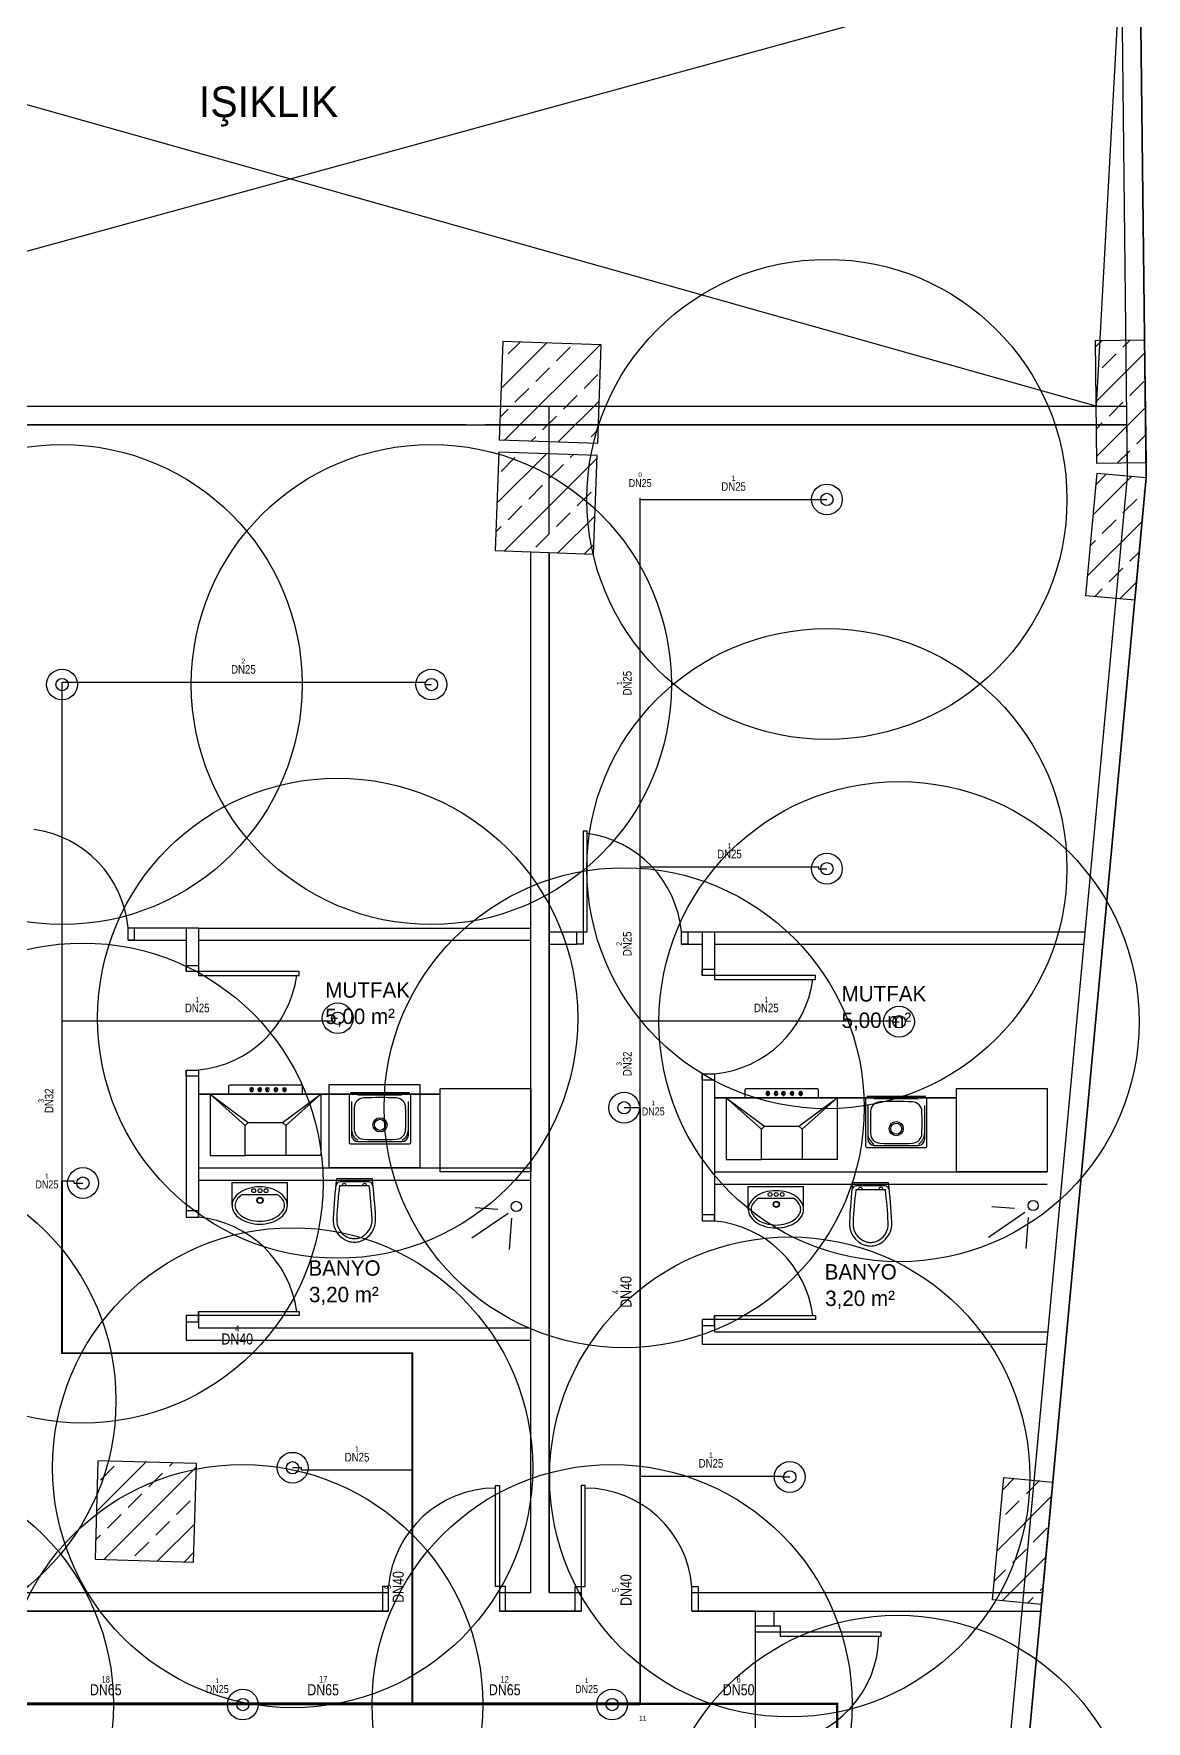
# Model space of a CAD drawing. Header units: centimetres. Extents: x 247996 to 315152, y -468471 to -440326.
# Drawn here: x 253393 to 254297, y -454493 to -453122 of the extents above; entities that cross this region are included whole.
import ezdxf
from ezdxf.enums import TextEntityAlignment as Align

# ---------------------------------------------------------------- set-up
doc = ezdxf.new("R2010")
doc.units = ezdxf.units.CM
for name, color, linetype in [('SCOTT-MKDU0', 50, 'Continuous'), ('SCOTT-MTY-SPRINKLER', 15, 'Continuous'), ('SCOTT-MTY-SPRINKLER-BORU', 140, 'Continuous'), ('SCOTT-MTY-SPRINKLER-CAP', 141, 'Continuous'), ('SCOTT-MTY-SPRINKLER-KORUMA', 8, 'Continuous')]:
    doc.layers.add(name, color=color, linetype=linetype)
doc.styles.add('MtXpl_Comic_Sans_MS', font='comic.ttf')
doc.styles.add('ROTAS', font='arial.ttf')

# ---------------------------------------------------------------- blocks, each defined once
blk = doc.blocks.new('ASL-SPR-PE')
for radius in [12.5, 5]:
    blk.add_circle((0, 0), radius)

msp = doc.modelspace()

# ---------------------------------------------------------------- linework, layer by layer
at = {"layer": 'SCOTT-MKDU0', "color": 8, "ltscale": 0.03}
for p, q in [((254297, -453482.7), (254266.7, -450836.9)), ((254266.7, -450836.9), (254297, -453482.7)), ((254281.9, -453482.1), (254251.8, -450851.9)), ((252928, -453424.7), (254276.7, -453054.7)), ((254256.4, -453424.7), (252946.7, -453055.4)), ((254276.7, -453054.7), (254256.4, -453424.7)), ((253774.4, -453372), (253771.5, -453452)), ((253773, -453410.3), (253810.1, -453373.3)), ((253854.3, -453374.9), (253774.4, -453372)), ((253776.1, -453452.1), (253853.4, -453374.8)), ((253778.7, -453382.2), (253788.4, -453372.5)), ((253818, -453387.8), (253829.2, -453376.6)), ((253851.5, -453454.8), (253854.3, -453374.9)), ((254255.8, -453371.2), (254295.8, -453370.8)), ((254257, -453471.2), (254255.8, -453371.2)), ((254255.9, -453376.5), (254261.2, -453371.2)), ((254278.2, -453376.6), (254283.9, -453370.9)), ((254295.8, -453370.8), (254297, -453470.8)), ((254256.4, -453420.9), (254295.9, -453381.3)), ((254261.4, -453393.4), (254272.6, -453382.2)), ((253801.2, -453404.6), (253812.4, -453393.4)), ((253840.4, -453410.3), (253851.7, -453399)), ((254283.8, -453415.9), (254295.1, -453404.6)), ((253784.3, -453421.5), (253795.5, -453410.3)), ((253823.6, -453427.1), (253834.8, -453415.9)), ((252928, -453424.7), (254281.3, -453424.7)), ((253772.2, -453433.6), (253778.7, -453427.1)), ((253806.8, -453443.9), (253818, -453432.7)), ((253812.2, -453528.3), (253812.2, -453424.7)), ((253819.5, -453453.7), (253852.7, -453420.5)), ((254256.9, -453465.3), (254296.4, -453425.7)), ((254267, -453432.7), (254278.2, -453421.5)), ((252927.3, -453439.7), (254281.5, -453439.7)), ((253744.8, -453439.7), (253249.8, -453439.7)), ((254281.5, -453439.7), (253759.8, -453439.7)), ((253846.1, -453449.5), (253851.9, -453443.7)), ((254256.6, -453443.1), (254261.4, -453438.3)), ((254281.9, -453482.1), (254281.5, -453439.7)), ((253771.5, -453452), (253851.5, -453454.8)), ((253797.8, -453452.9), (253801.2, -453449.5)), ((254273.6, -453471), (254283.8, -453460.8)), ((254289.5, -453455.2), (254296.7, -453447.9)), ((253771.2, -453462), (253768.3, -453541.9)), ((253769.7, -453503.5), (253809.8, -453463.3)), ((253851.1, -453464.8), (253771.2, -453462)), ((253773.1, -453477.6), (253784.3, -453466.4)), ((253775.9, -453542.2), (253851, -453467)), ((253812.4, -453483.2), (253823.6, -453472)), ((253829.2, -453466.4), (253831.5, -453464.1)), ((253848.2, -453544.8), (253851.1, -453464.8)), ((254297, -453470.8), (254257, -453471.2)), ((254296.3, -453470.8), (254296.9, -453470.1)), ((253909.7, -457650), (254297, -453482.7)), ((254297, -453482.7), (253909.7, -457650)), ((254182.4, -454553.5), (254281.9, -453482.1)), ((254197.7, -454388.5), (254281.9, -453482.1)), ((254248, -453578.6), (254257.3, -453479)), ((254254.1, -453513), (254285.4, -453481.6)), ((254256.4, -453488.2), (254264.9, -453479.7)), ((254257.3, -453479), (254297.1, -453482.7)), ((254297.1, -453482.7), (254287.8, -453582.3)), ((253795.5, -453500.1), (253806.8, -453488.8)), ((253834.8, -453505.7), (253846.1, -453494.4)), ((254278.2, -453511.3), (254289.5, -453500.1)), ((254295.1, -453494.4), (254296.1, -453493.4)), ((253778.7, -453516.9), (253789.9, -453505.7)), ((253818, -453522.5), (253829.2, -453511.3)), ((253819.2, -453543.7), (253849.4, -453513.6)), ((253768.8, -453526.8), (253773.1, -453522.5)), ((253801.2, -453539.3), (253812.4, -453528.1)), ((254249.5, -453562.5), (254293.8, -453518.2)), ((254261.4, -453528.1), (254272.6, -453516.9)), ((253768.3, -453541.9), (253848.2, -453544.8)), ((253797.2, -454388.5), (253797.2, -453542.9)), ((253797.2, -454388.5), (253797.2, -453542.9)), ((253812.2, -454388.5), (253812.2, -453543.5)), ((253812.2, -453543.5), (253812.2, -454388.5)), ((253840.9, -453544.5), (253848.5, -453536.9)), ((254251.8, -453537.7), (254255.8, -453533.7)), ((254283.8, -453550.6), (254291.5, -453542.9)), ((254267, -453567.4), (254278.2, -453556.2)), ((254275.7, -453581.1), (254289.2, -453567.7)), ((254287.8, -453582.3), (254248, -453578.6)), ((254255.2, -453579.2), (254261.4, -453573)), ((253470.1, -453848.5), (253527.2, -453848.5)), ((253470.1, -453858.5), (253517.2, -453858.5)), ((253517.2, -453848.5), (253517.2, -453884)), ((253527.2, -453848.5), (253527.2, -453887.3)), ((253527.2, -453848.6), (253797.2, -453848.6)), ((253527.2, -453858.6), (253797.2, -453858.6)), ((253812.2, -453851.6), (253835.2, -453851.6)), ((253919.6, -453851.6), (253946.5, -453851.6)), ((253936.5, -453851.6), (253936.5, -453887.1)), ((253946.5, -453851.6), (253946.5, -453890.4)), ((253946.5, -453851.8), (254247.6, -453851.8)), ((253812.2, -453861.6), (253834.6, -453861.6)), ((253919.6, -453861.6), (253936.5, -453861.6)), ((253946.5, -453861.8), (254246.7, -453861.8)), ((253517.2, -453964), (253517.2, -454083.5)), ((253527.2, -453964), (253527.2, -454083.5)), ((253936.5, -453967.1), (253936.5, -454086.6)), ((253946.5, -453967.1), (253946.5, -454086.6)), ((253551.6, -453977.2), (253551.6, -453983.5)), ((253610.6, -453976.2), (253552.6, -453976.2)), ((253570.1, -453978.9), (253570.1, -453978.4)), ((253570.7, -453978.4), (253570.1, -453978.4)), ((253570.1, -453981.4), (253570.1, -453978.9)), ((253570.1, -453981.4), (253570.7, -453981.4)), ((253570.7, -453978.9), (253570.7, -453978.4)), ((253570.7, -453981.4), (253570.7, -453978.9)), ((253576.7, -453978.9), (253576.7, -453978.4)), ((253577.3, -453978.4), (253576.7, -453978.4)), ((253576.7, -453981.4), (253576.7, -453978.9)), ((253576.7, -453981.4), (253577.3, -453981.4)), ((253577.3, -453978.9), (253577.3, -453978.4)), ((253577.3, -453981.4), (253577.3, -453978.9)), ((253582.8, -453978.9), (253582.8, -453978.4)), ((253582.8, -453978.4), (253583.4, -453978.4)), ((253582.8, -453981.4), (253582.8, -453978.9)), ((253582.8, -453981.4), (253583.4, -453981.4)), ((253583.4, -453978.9), (253583.4, -453978.4)), ((253583.4, -453981.4), (253583.4, -453978.9)), ((253589.8, -453978.9), (253589.8, -453978.4)), ((253589.8, -453978.4), (253590.4, -453978.4)), ((253589.8, -453981.4), (253589.8, -453978.9)), ((253589.8, -453981.4), (253590.4, -453981.4)), ((253590.4, -453978.9), (253590.4, -453978.4)), ((253590.4, -453981.4), (253590.4, -453978.9)), ((253596.8, -453978.9), (253596.8, -453978.4)), ((253596.8, -453978.4), (253597.4, -453978.4)), ((253596.8, -453981.4), (253596.8, -453978.9)), ((253596.8, -453981.4), (253597.4, -453981.4)), ((253597.4, -453978.9), (253597.4, -453978.4)), ((253597.4, -453981.4), (253597.4, -453978.9)), ((253611.6, -453983.5), (253611.6, -453977.2)), ((253633.4, -454043.5), (253633.4, -453975.8)), ((253633.4, -453975.8), (253707, -453975.8)), ((253707, -453975.8), (253707, -454043.5)), ((253723.6, -454046.6), (253723.6, -453978.9)), ((253723.6, -453978.9), (253797.2, -453978.9)), ((253797.2, -453978.9), (253797.2, -454046.6)), ((253971, -453980.3), (253971, -453986.6)), ((254030, -453979.3), (253972, -453979.3)), ((253989.4, -453982), (253989.4, -453981.5)), ((253990, -453981.5), (253989.4, -453981.5)), ((253989.4, -453984.6), (253989.4, -453982)), ((253990, -453982), (253990, -453981.5)), ((253990, -453984.6), (253990, -453982)), ((253996, -453982), (253996, -453981.5)), ((253996.6, -453981.5), (253996, -453981.5)), ((253996, -453984.6), (253996, -453982)), ((253996.6, -453982), (253996.6, -453981.5)), ((253996.6, -453984.6), (253996.6, -453982)), ((254002.1, -453982), (254002.1, -453981.5)), ((254002.1, -453981.5), (254002.8, -453981.5)), ((254002.1, -453984.6), (254002.1, -453982)), ((254002.8, -453982), (254002.8, -453981.5)), ((254002.8, -453984.6), (254002.8, -453982)), ((254009.1, -453982), (254009.1, -453981.5)), ((254009.1, -453981.5), (254009.8, -453981.5)), ((254009.1, -453984.6), (254009.1, -453982)), ((254009.8, -453982), (254009.8, -453981.5)), ((254009.8, -453984.6), (254009.8, -453982)), ((254016.1, -453982), (254016.1, -453981.5)), ((254016.1, -453981.5), (254016.8, -453981.5)), ((254016.1, -453984.6), (254016.1, -453982)), ((254016.8, -453982), (254016.8, -453981.5)), ((254016.8, -453984.6), (254016.8, -453982)), ((254031, -453986.6), (254031, -453980.3)), ((254142.9, -454046.6), (254142.9, -453978.9)), ((254142.9, -453978.9), (254216.5, -453978.9)), ((254216.5, -453978.9), (254216.5, -454046.6)), ((253527.2, -453983.5), (253723.5, -453983.5)), ((253723.5, -453983.5), (253527.2, -453983.5)), ((253723.5, -453983.5), (253527.2, -453983.5)), ((253565.1, -454009), (253536.6, -453983.5)), ((253536.6, -453983.5), (253567.6, -454006.5)), ((253626.6, -453983.5), (253536.6, -453983.5)), ((253536.6, -453983.5), (253536.6, -454033.5)), ((253595.6, -454006.5), (253626.6, -453983.5)), ((253626.6, -453983.5), (253598.1, -454009)), ((253626.6, -453983.5), (253626.6, -454033.5)), ((253649.7, -453983.5), (253649.7, -454022.9)), ((253698.7, -453982.5), (253650.7, -453982.5)), ((253651.5, -453989.6), (253651.5, -454016.8)), ((253692.5, -453984.3), (253656.8, -453984.3)), ((253697.8, -454016.8), (253697.8, -453989.6)), ((253699.7, -454022.9), (253699.7, -453983.5)), ((253946.5, -453986.6), (254142.9, -453986.6)), ((254142.9, -453986.6), (253946.5, -453986.6)), ((254142.9, -453986.6), (253946.5, -453986.6)), ((253984.5, -454012.1), (253956, -453986.6)), ((253956, -453986.6), (253987, -454009.6)), ((254046, -453986.6), (253956, -453986.6)), ((253956, -453986.6), (253956, -454036.6)), ((253989.4, -453984.6), (253990, -453984.6)), ((253996, -453984.6), (253996.6, -453984.6)), ((254002.1, -453984.6), (254002.8, -453984.6)), ((254009.1, -453984.6), (254009.8, -453984.6)), ((254015, -454009.6), (254046, -453986.6)), ((254016.1, -453984.6), (254016.8, -453984.6)), ((254046, -453986.6), (254017.5, -454012.1)), ((254046, -453986.6), (254046, -454036.6)), ((254069, -453986.6), (254069, -454026)), ((254118, -453985.6), (254070, -453985.6)), ((254070.9, -453992.8), (254070.9, -454019.9)), ((254111.9, -453987.5), (254076.2, -453987.5)), ((254117.2, -454019.9), (254117.2, -453992.8)), ((254119, -454026), (254119, -453986.6)), ((253656.8, -454022.1), (253692.5, -454022.1)), ((253536.6, -454033.5), (253565.1, -454033.5)), ((253626.6, -454033.5), (253598.1, -454033.5)), ((253650.7, -454023.9), (253698.7, -454023.9)), ((253956, -454036.6), (253984.5, -454036.6)), ((254046, -454036.6), (254017.5, -454036.6)), ((254070, -454027), (254118, -454027)), ((254076.2, -454025.2), (254111.9, -454025.2)), ((253527.2, -454043.5), (253797.2, -454043.5)), ((253707, -454043.5), (253633.4, -454043.5)), ((253797.2, -454046.6), (253723.6, -454046.6)), ((253946.5, -454046.6), (254216.5, -454046.6)), ((254216.5, -454046.6), (254142.9, -454046.6)), ((253527.2, -454053.5), (253797.2, -454053.5)), ((253527.2, -454063.5), (253527.2, -454083.5)), ((253554.5, -454055.4), (253599.5, -454055.4)), ((253554.5, -454074), (253554.5, -454055.4)), ((253599.5, -454074), (253599.5, -454055.4)), ((253946.5, -454056.6), (254216.5, -454056.6)), ((253973.8, -454058.5), (254018.8, -454058.5)), ((253973.8, -454077.2), (253973.8, -454058.5)), ((254018.8, -454077.2), (254018.8, -454058.5)), ((253562.9, -454065), (253591, -454065)), ((253770.3, -454077.3), (253751.9, -454075.9)), ((253946.5, -454066.6), (253946.5, -454086.6)), ((253982.3, -454068.1), (254010.4, -454068.1)), ((254190.1, -454076.6), (254171.7, -454075.2)), ((253778.7, -454080.5), (253749.2, -454100.7)), ((253781.5, -454084.4), (253779.6, -454109.8)), ((254198.5, -454079.8), (254168.9, -454100)), ((254201.3, -454083.7), (254199.3, -454109.1)), ((253527.2, -454160.2), (253527.2, -454173.5)), ((253527.2, -454160.2), (253527.2, -454173.5)), ((253517.2, -454163.5), (253517.2, -454183.5)), ((253527.2, -454173.5), (253797.2, -454173.5)), ((253936.5, -454166.6), (253936.5, -454186.6)), ((253946.5, -454163.3), (253946.5, -454176.6)), ((253946.5, -454163.3), (253946.5, -454176.6)), ((253517.2, -454183.5), (253797.2, -454183.5)), ((253936.5, -454186.6), (254216.5, -454186.6)), ((253946.5, -454176.6), (254216.5, -454176.6)), ((253445.6, -454281.4), (253443.3, -454361.4)), ((253444.4, -454322.7), (253484.5, -454282.5)), ((253525.6, -454283.7), (253445.6, -454281.4)), ((253503.7, -454285.8), (253506.4, -454283.1)), ((253523.3, -454363.7), (253525.6, -454283.7)), ((253447.6, -454297.1), (253458.8, -454285.8)), ((253450.4, -454361.6), (253525.5, -454286.5)), ((253486.8, -454302.7), (253498.1, -454291.4)), ((254172.2, -454394.5), (254181.4, -454295)), ((254180.5, -454305), (254189.7, -454295.7)), ((254181.4, -454295), (254221.3, -454298.7)), ((253470, -454319.5), (253481.2, -454308.3)), ((254175.9, -454354.5), (254220.2, -454310.2)), ((254199.7, -454308.3), (254210.3, -454297.6)), ((254221.3, -454298.7), (254212, -454398.2)), ((253509.3, -454325.1), (253520.5, -454313.9)), ((254182.8, -454325.1), (254194, -454313.9)), ((253453.2, -454336.3), (253464.4, -454325.1)), ((253492.5, -454342), (253503.7, -454330.7)), ((253494, -454362.8), (253524.2, -454332.7)), ((254205.3, -454347.6), (254216.5, -454336.3)), ((253443.7, -454345.8), (253447.6, -454342)), ((253475.6, -454358.8), (253486.8, -454347.6)), ((253443.3, -454361.4), (253523.3, -454363.7)), ((253515.9, -454363.5), (253523.5, -454355.8)), ((254180, -454395.3), (254215.6, -454359.7)), ((254188.4, -454364.4), (254199.7, -454353.2)), ((254173.6, -454379.2), (254182.8, -454370)), ((253006.3, -454388.5), (253681.7, -454388.5)), ((253249.8, -454388.5), (253681.7, -454388.5)), ((253771.7, -454388.5), (253797.2, -454388.5)), ((253771.7, -454388.5), (253797.2, -454388.5)), ((253812.2, -454388.5), (253838.1, -454388.5)), ((253812.2, -454388.5), (253838.1, -454388.5)), ((253928.1, -454388.5), (254212.8, -454388.5)), ((253928.1, -454388.5), (254197.7, -454388.5)), ((254200.6, -454397.2), (254205.3, -454392.5)), ((254210.9, -454386.9), (254213.3, -454384.4)), ((253681.7, -454403.5), (252863.4, -454403.5)), ((253006.3, -454403.5), (253681.7, -454403.5)), ((253771.7, -454403.5), (253838.1, -454403.5)), ((253838.1, -454403.5), (253771.7, -454403.5)), ((253928.1, -454403.5), (254211.4, -454403.5)), ((253979.8, -454403.5), (253928.1, -454403.5)), ((253979.8, -454420.6), (253979.8, -454403.5)), ((253979.8, -454553.5), (253979.8, -454403.5)), ((253994.8, -454415.6), (253994.8, -454403.5)), ((254212, -454398.2), (254172.2, -454394.5))]:
    msp.add_line(p, q, dxfattribs=at)
for points in [[(253839.6, -453851.6), (253842.9, -453851.6), (253842.9, -453769.8), (253839.6, -453769.8)], [(253527.2, -453884), (253527.2, -453887.3), (253609, -453887.3), (253609, -453884)], [(253946.5, -453887.1), (253946.5, -453890.4), (254028.3, -453890.4), (254028.3, -453887.1)], [(253527.2, -454163.5), (253527.2, -454160.2), (253609, -454160.2), (253609, -454163.5)], [(253946.5, -454166.6), (253946.5, -454163.3), (254028.3, -454163.3), (254028.3, -454166.6)], [(253771.7, -454383.5), (253768.4, -454383.5), (253768.4, -454301.6), (253771.7, -454301.6)], [(253771.7, -454383.5), (253768.4, -454383.5), (253768.4, -454301.6), (253771.7, -454301.6)], [(253771.7, -454383.5), (253768.4, -454383.5), (253768.4, -454301.6), (253771.7, -454301.6)], [(253838.1, -454383.5), (253841.4, -454383.5), (253841.4, -454301.6), (253838.1, -454301.6)], [(253838.1, -454383.5), (253841.4, -454383.5), (253841.4, -454301.6), (253838.1, -454301.6)], [(253838.1, -454383.5), (253841.4, -454383.5), (253841.4, -454301.6), (253838.1, -454301.6)], [(253999.8, -454420.6), (253999.8, -454423.9), (254081.7, -454423.9), (254081.7, -454420.6)], [(253999.8, -454420.6), (253999.8, -454423.9), (254081.7, -454423.9), (254081.7, -454420.6)], [(253999.8, -454420.6), (253999.8, -454423.9), (254081.7, -454423.9), (254081.7, -454420.6)]]:
    msp.add_lwpolyline(points, close=True, dxfattribs=at)
for points in [[(253475.1, -453858.5), (253470.1, -453858.5), (253470.1, -453848.5), (253475.1, -453848.5), (253475.1, -453858.5)], [(253839.6, -453861.6), (253834.6, -453861.6), (253834.6, -453851.6), (253839.6, -453851.6), (253839.6, -453861.6)], [(253924.6, -453861.6), (253919.6, -453861.6), (253919.6, -453851.6), (253924.6, -453851.6), (253924.6, -453861.6)], [(253517.2, -453884), (253517.2, -453879), (253527.2, -453879), (253527.2, -453884), (253517.2, -453884)], [(253936.5, -453887.1), (253936.5, -453882.1), (253946.5, -453882.1), (253946.5, -453887.1), (253936.5, -453887.1)], [(253517.2, -453969), (253517.2, -453964), (253527.2, -453964), (253527.2, -453969), (253517.2, -453969)], [(253936.5, -453972.1), (253936.5, -453967.1), (253946.5, -453967.1), (253946.5, -453972.1), (253936.5, -453972.1)], [(253517.2, -454078.5), (253517.2, -454083.5), (253527.2, -454083.5), (253527.2, -454078.5), (253517.2, -454078.5)], [(253936.5, -454081.6), (253936.5, -454086.6), (253946.5, -454086.6), (253946.5, -454081.6), (253936.5, -454081.6)], [(253517.2, -454163.5), (253517.2, -454168.5), (253527.2, -454168.5), (253527.2, -454163.5), (253517.2, -454163.5)], [(253936.5, -454166.6), (253936.5, -454171.6), (253946.5, -454171.6), (253946.5, -454166.6), (253936.5, -454166.6)], [(253676.7, -454403.5), (253681.7, -454403.5), (253681.7, -454383.5), (253676.7, -454383.5), (253676.7, -454403.5)], [(253676.7, -454403.5), (253681.7, -454403.5), (253681.7, -454383.5), (253676.7, -454383.5), (253676.7, -454403.5)], [(253676.7, -454403.5), (253681.7, -454403.5), (253681.7, -454383.5), (253676.7, -454383.5), (253676.7, -454403.5)], [(253771.7, -454403.5), (253776.7, -454403.5), (253776.7, -454383.5), (253771.7, -454383.5), (253771.7, -454403.5)], [(253771.7, -454403.5), (253776.7, -454403.5), (253776.7, -454383.5), (253771.7, -454383.5), (253771.7, -454403.5)], [(253771.7, -454403.5), (253776.7, -454403.5), (253776.7, -454383.5), (253771.7, -454383.5), (253771.7, -454403.5)], [(253838.1, -454403.5), (253833.1, -454403.5), (253833.1, -454383.5), (253838.1, -454383.5), (253838.1, -454403.5)], [(253838.1, -454403.5), (253833.1, -454403.5), (253833.1, -454383.5), (253838.1, -454383.5), (253838.1, -454403.5)], [(253838.1, -454403.5), (253833.1, -454403.5), (253833.1, -454383.5), (253838.1, -454383.5), (253838.1, -454403.5)], [(253933.1, -454403.5), (253928.1, -454403.5), (253928.1, -454383.5), (253933.1, -454383.5), (253933.1, -454403.5)], [(253933.1, -454403.5), (253928.1, -454403.5), (253928.1, -454383.5), (253933.1, -454383.5), (253933.1, -454403.5)], [(253933.1, -454403.5), (253928.1, -454403.5), (253928.1, -454383.5), (253933.1, -454383.5), (253933.1, -454403.5)], [(253979.8, -454420.6), (253979.8, -454415.6), (253999.8, -454415.6), (253999.8, -454420.6), (253979.8, -454420.6)], [(253979.8, -454420.6), (253979.8, -454415.6), (253999.8, -454415.6), (253999.8, -454420.6), (253979.8, -454420.6)], [(253979.8, -454420.6), (253979.8, -454415.6), (253999.8, -454415.6), (253999.8, -454420.6), (253979.8, -454420.6)]]:
    msp.add_lwpolyline(points, dxfattribs=at)
for points in [[(253639.3, -454052.5, 0.01664), (253636.7, -454084.3, 0.351622), (253649.4, -454103.2, 0.068714), (253653.9, -454103.8, 0.068714), (253658.3, -454103.2, 0.351622), (253671.1, -454084.3, 0.01664), (253668.5, -454052.5)], [(253641.8, -454058, 0.016866), (253639.5, -454084.5, 0.351778), (253650.3, -454100.5, 0.068022), (253653.9, -454100.9, 0.068022), (253657.5, -454100.5, 0.351778), (253668.2, -454084.5, 0.016866), (253665.9, -454058)], [(254058.6, -454055.6, 0.01664), (254056, -454087.4, 0.351622), (254068.8, -454106.3, 0.068714), (254073.2, -454107, 0.068714), (254077.6, -454106.3, 0.351622), (254090.4, -454087.4, 0.01664), (254087.8, -454055.6)], [(254061.2, -454061.2, 0.016866), (254058.9, -454087.6, 0.351778), (254069.6, -454103.6, 0.068022), (254073.2, -454104.1, 0.068022), (254076.8, -454103.6, 0.351778), (254087.5, -454087.6, 0.016866), (254085.2, -454061.2)]]:
    msp.add_lwpolyline(points, format="xyb", close=True, dxfattribs=at)
for points in [[(253668.7, -454057.9, 0.389191), (253665.4, -454054.8), (253653.9, -454054.8), (253642.3, -454054.8, 0.389191), (253639, -454057.9, 0.389191)], [(254088.1, -454061, 0.389191), (254084.7, -454058), (254073.2, -454058), (254061.7, -454058, 0.389191), (254058.3, -454061, 0.389191)]]:
    msp.add_lwpolyline(points, format="xyb", dxfattribs=at)
for centre, radius in [((253572.1, -454062), 1.56), ((253577.2, -454062), 1.56), ((253582.1, -454062), 1.56), ((253991.5, -454065.1), 1.56), ((253996.5, -454065.1), 1.56), ((254001.4, -454065.1), 1.56), ((253577.2, -454069.9), 2.52), ((253577.2, -454069.9), 2.12), ((253785.4, -454074.8, 51), 4.14), ((253996.6, -454073.1), 2.52), ((253996.6, -454073.1), 2.12), ((254205.2, -454074.1, 51), 4.14)]:
    msp.add_circle(centre, radius, dxfattribs=at)
for centre, radius, start, end in [((253381.5, -453856.7), 88.9, 5.3081, 82.3253), ((253831, -453859.9), 88.9, 5.3081, 82.3253), ((253518.9, -453875.4), 88.9, 275.3081, 352.3253), ((253938.2, -453878.5), 88.9, 275.3081, 352.3253), ((253552.6, -453977.2), 1, 90, 180), ((253570.4, -453979.9), 1.54, 100.5379, 259.4246), ((253570.4, -453979.9), 1.54, 282.6233, 77.3765), ((253577, -453979.9), 1.54, 100.5379, 259.4246), ((253577, -453979.9), 1.54, 282.6233, 77.3765), ((253583.1, -453979.9), 1.54, 100.5379, 259.4246), ((253583.1, -453979.9), 1.54, 282.6233, 77.3765), ((253590.1, -453979.9), 1.54, 100.5379, 259.4246), ((253590.1, -453979.9), 1.54, 282.6233, 77.3765), ((253597.1, -453979.9), 1.54, 100.5379, 259.4246), ((253597.1, -453979.9), 1.54, 282.6233, 77.3765), ((253610.6, -453977.2), 1, 0, 90), ((253972, -453980.3), 1, 90, 180), ((253989.7, -453983), 1.54, 100.5379, 259.4246), ((253989.7, -453983), 1.54, 282.6233, 77.3765), ((253996.3, -453983), 1.54, 100.5379, 259.4246), ((253996.3, -453983), 1.54, 282.6233, 77.3765), ((254002.4, -453983), 1.54, 100.5379, 259.4246), ((254002.4, -453983), 1.54, 282.6233, 77.3765), ((254009.4, -453983), 1.54, 100.5379, 259.4246), ((254009.4, -453983), 1.54, 282.6233, 77.3765), ((254016.4, -453983), 1.54, 100.5379, 259.4246), ((254016.4, -453983), 1.54, 282.6233, 77.3765), ((254030, -453980.3), 1, 0, 90), ((253570.6, -454077.7), 17.2, 123.8347, 148.2866), ((253574.5, -454083.4), 24.1, 105.5176, 123.8347), ((253577, -454092.4), 33.5, 90, 105.5176), ((253577, -454092.4), 33.5, 74.4824, 90), ((253579.5, -454083.4), 24.1, 56.1653, 74.4824), ((253583.3, -454077.7), 17.2, 31.7134, 56.1653), ((253645.6, -454058), 1.78, 0, 180), ((253662.2, -454058), 1.78, 0, 180), ((253993.8, -454086.5), 24.1, 105.5176, 123.8347), ((253996.3, -454095.5), 33.5, 90, 105.5176), ((253996.3, -454095.5), 33.5, 74.4824, 90), ((253998.8, -454086.5), 24.1, 56.1653, 74.4824), ((254064.9, -454061.2), 1.78, 0, 180), ((254081.5, -454061.2), 1.78, 0, 180), ((253564.8, -454074), 10.3, 148.2866, 180), ((253564.8, -454074), 10.3, 180, 211.7134), ((253564.8, -454074), 7.93, 148.2866, 180), ((253564.8, -454074), 7.93, 180, 211.7134), ((253570.6, -454077.7), 14.8, 121.3767, 148.2866), ((253583.3, -454077.7), 14.8, 31.7134, 58.6233), ((253589.2, -454074), 7.93, 0, 31.7134), ((253589.2, -454074), 7.93, 328.2866, 0), ((253589.2, -454074), 10.3, 0, 31.7134), ((253589.2, -454074), 10.3, 328.2866, 0), ((253984.1, -454077.2), 10.3, 148.2866, 180), ((253984.1, -454077.2), 10.3, 180, 211.7134), ((253990, -454080.8), 17.2, 123.8347, 148.2866), ((253984.1, -454077.2), 7.93, 148.2866, 180), ((253984.1, -454077.2), 7.93, 180, 211.7134), ((253990, -454080.8), 14.8, 121.3767, 148.2866), ((254002.7, -454080.8), 14.8, 31.7134, 58.6233), ((254002.7, -454080.8), 17.2, 31.7134, 56.1653), ((254008.5, -454077.2), 7.93, 0, 31.7134), ((254008.5, -454077.2), 7.93, 328.2866, 0), ((254008.5, -454077.2), 10.3, 0, 31.7134), ((254008.5, -454077.2), 10.3, 328.2866, 0), ((253518.9, -454172.1), 88.9, 7.6747, 84.6919), ((253570.6, -454070.4), 17.2, 211.7134, 236.1653), ((253570.6, -454070.4), 14.8, 211.7134, 236.1653), ((253574.5, -454064.7), 24.1, 236.1653, 254.4824), ((253574.5, -454064.7), 21.7, 236.1653, 254.4824), ((253577, -454055.7), 33.5, 254.4824, 270), ((253577, -454055.7), 31.1, 254.4824, 270), ((253577, -454055.7), 31.1, 270, 285.5176), ((253577, -454055.7), 33.5, 270, 285.5176), ((253579.5, -454064.7), 21.7, 285.5176, 303.8347), ((253579.5, -454064.7), 24.1, 285.5176, 303.8347), ((253583.3, -454070.4), 14.8, 303.8347, 328.2866), ((253583.3, -454070.4), 17.2, 303.8347, 328.2866), ((253938.2, -454175.2), 88.9, 7.6747, 84.6919), ((253990, -454073.6), 17.2, 211.7134, 236.1653), ((253990, -454073.6), 14.8, 211.7134, 236.1653), ((253993.8, -454067.8), 24.1, 236.1653, 254.4824), ((253993.8, -454067.8), 21.7, 236.1653, 254.4824), ((253996.3, -454058.8), 33.5, 254.4824, 270), ((253996.3, -454058.8), 31.1, 254.4824, 270), ((253996.3, -454058.8), 31.1, 270, 285.5176), ((253996.3, -454058.8), 33.5, 270, 285.5176), ((253998.8, -454067.8), 21.7, 285.5176, 303.8347), ((253998.8, -454067.8), 24.1, 285.5176, 303.8347), ((254002.7, -454073.6), 14.8, 303.8347, 328.2866), ((254002.7, -454073.6), 17.2, 303.8347, 328.2866), ((253768.9, -454391.2), 87.6, 90.3687, 174.9809), ((253768.9, -454391.2), 87.6, 90.3687, 174.9809), ((253768.9, -454391.2), 87.6, 90.3687, 174.9809), ((253840.8, -454391.2), 87.6, 5.0191, 89.6313), ((253840.8, -454391.2), 87.6, 5.0191, 89.6313), ((253840.8, -454391.2), 87.6, 5.0191, 89.6313), ((253992.2, -454423.3), 87.6, 275.0191, 359.6313), ((253992.2, -454423.3), 87.6, 275.0191, 359.6313), ((253992.2, -454423.3), 87.6, 275.0191, 359.6313)]:
    msp.add_arc(centre, radius, start, end, dxfattribs=at)
for centre, major_axis, start_param, end_param in [((253985.9, -454003.5), (-234.9, -234.9), 5.470817, 5.524757), ((253661.8, -453994.7), (5.66, -5.66), 2.395934, 3.900021), ((253674.7, -454318.7), (332.3, 0), 1.531058, 1.610536), ((253687.6, -453994.7), (5.66, -5.66), 0.812368, 2.316455), ((253363.4, -454003.5), (234.9, -234.9), 0.758428, 0.812368), ((254081.1, -453997.9), (5.66, -5.66), 2.395934, 3.900021), ((254094, -454321.9), (332.3, 0), 1.531058, 1.610536), ((254106.9, -453997.9), (5.66, -5.66), 0.812368, 2.316455), ((253674.7, -454008.5), (-4.07, -4.07), 3.926991, 10.210176), ((253674.7, -454008.5), (-3.18, -3.18), 3.926991, 10.210176), ((254405.3, -454006.6), (-234.9, -234.9), 5.470817, 5.524757), ((254094, -454011.6), (-4.07, -4.07), 3.926991, 10.210176), ((254094, -454011.6), (-3.18, -3.18), 3.926991, 10.210176), ((253782.8, -454006.6), (234.9, -234.9), 0.758428, 0.812368), ((253650.7, -454022.9), (0.707, -0.707), 3.926991, 5.497787), ((253656.8, -454016.8), (-3.75, -3.75), 5.497787, 7.068583), ((253661.7, -454012.2), (-7.14, -7.14), 5.524757, 6.541187), ((253661.8, -454012.2), (-5.66, -5.66), 5.524757, 7.028844), ((253674.7, -453688.2), (332.3, 0), 4.67265, 4.752129), ((253687.6, -454012.2), (-5.66, -5.66), 0.825137, 2.329224), ((253692.5, -454016.8), (3.75, -3.75), -0.785398, 0.785398), ((253687.7, -454012.2), (7.14, -7.14), -0.258001, 0.758428), ((253698.7, -454022.9), (0.707, -0.707), -0.785398, 0.785398), ((254081, -454015.4), (-7.14, -7.14), 5.524757, 6.541187), ((254076.2, -454019.9), (-3.75, -3.75), 5.497787, 7.068583), ((254081.1, -454015.4), (-5.66, -5.66), 5.524757, 7.028844), ((254106.9, -454015.4), (-5.66, -5.66), 0.825137, 2.329224), ((254111.9, -454019.9), (3.75, -3.75), -0.785398, 0.785398), ((254107, -454015.4), (7.14, -7.14), -0.258001, 0.758428), ((254070, -454026), (0.707, -0.707), 3.926991, 5.497787), ((254094, -453691.4), (332.3, 0), 4.67265, 4.752129), ((254118, -454026), (0.707, -0.707), -0.785398, 0.785398)]:
    msp.add_ellipse(centre, major_axis=major_axis, ratio=1, start_param=start_param, end_param=end_param, dxfattribs=at)
at = {"layer": 'SCOTT-MKDU0', "color": 8, "ltscale": 0.03, "invisible_edges": 4}
for points in [[(253567.6, -454006.5), (253595.6, -454006.5), (253598.1, -454009), (253565.1, -454009)], [(253598.1, -454033.5), (253565.1, -454033.5), (253565.1, -454009), (253598.1, -454009)], [(253987, -454009.6), (254015, -454009.6), (254017.5, -454012.1), (253984.5, -454012.1)], [(254017.5, -454036.6), (253984.5, -454036.6), (253984.5, -454012.1), (254017.5, -454012.1)]]:
    msp.add_3dface(points, dxfattribs=at)
at = {"layer": 'SCOTT-MTY-SPRINKLER-BORU'}
for points in [[(253886, -453500.4), (253886, -453499)], [(253886, -453799), (253886, -453500.4)], [(253886, -453500.4), (254037.7, -453500.4)], [(253416.4, -453924), (253416.4, -453650.8), (253416.4, -453649), (253711, -453649), (253711, -453650.8), (253716.4, -453650.8)], [(253886, -453924), (253886, -453799)], [(253886, -453799), (254031, -453799), (254031, -453800.4), (254037.7, -453800.4)], [(253416.4, -453924), (253636, -453924), (253636, -453921.9), (253640.2, -453921.9)], [(253416.4, -454054), (253416.4, -453924)], [(253886, -453994.6), (253886, -453994), (253886, -453924)], [(253886, -453924), (254091, -453924), (254091, -453924.7), (254096.3, -453924.7)], [(253886, -453994.6), (253873, -453994.6)], [(253416.4, -454054), (253426, -454054), (253426, -454055.8), (253433.4, -454055.8)], [(253701, -454289), (253611, -454289), (253611, -454287.1), (253603.7, -454287.1)], [(253886, -454294), (254001, -454294), (254001, -454294.6), (254007.5, -454294.6)], [(253556, -454479), (253556, -454479.5), (253563.2, -454479.5)], [(253856, -454479), (253856, -454479.5), (253863.2, -454479.5)]]:
    msp.add_lwpolyline(points, dxfattribs=at)
for points, const_width in [([(253886, -454294), (253886, -453994.6)], 1.5), ([(253701, -454289), (253701, -454194), (253416.4, -454194), (253416.4, -454054)], 1.5), ([(253701, -454479), (253701, -454289)], 1.5), ([(253886, -454479), (253886, -454294)], 1.5), ([(253352.7, -454479), (253551, -454479), (253556, -454479)], 2.5), ([(253556, -454479), (253701, -454479)], 2.5), ([(253701, -454479), (253851, -454479), (253856, -454479)], 2.5), ([(253856, -454479), (253886, -454479)], 2.5), ([(253886, -454479), (254046, -454479), (254046, -454604)], 2)]:
    msp.add_lwpolyline(points, dxfattribs=dict(at, const_width=const_width))
at = {"layer": 'SCOTT-MTY-SPRINKLER-KORUMA'}
for centre in [(254037.7, -453500.4), (253416.4, -453650.8), (253716.4, -453650.8), (254037.7, -453800.4), (253640.3, -453921.9), (254096.3, -453924.7), (253873, -453994.6), (253433.4, -454055.8), (253265.2, -454232.8), (253603.7, -454287.1), (254007.5, -454294.6), (253263.2, -454479.5), (253563.2, -454479.5), (253863.2, -454479.5), (254095.1, -454602)]:
    msp.add_circle(centre, 195, dxfattribs=at)

# ---------------------------------------------------------------- block references
at = {"layer": 'SCOTT-MTY-SPRINKLER'}
for p in [(254037.7, -453500.4), (253416.4, -453650.8), (253716.4, -453650.8), (254037.7, -453800.4), (253640.3, -453921.9), (254096.3, -453924.7), (253873, -453994.6), (253433.4, -454055.8), (253603.7, -454287.1), (254007.5, -454294.6), (253563.2, -454479.5), (253863.2, -454479.5)]:
    msp.add_blockref('ASL-SPR-PE', p, dxfattribs=at)

# ---------------------------------------------------------------- texts
at = {"layer": 'SCOTT-MKDU0', "color": 8, "ltscale": 0.03, "style": 'MtXpl_Comic_Sans_MS'}
for s, height, p in [('IŞIKLIK', 25, (253527.5, -453189.8)), ('MUTFAK', 12.5, (253630.3, -453905.2)), ('MUTFAK', 12.5, (254049.7, -453908.3)), ('5,00 m²', 12.5, (253630.2, -453926.6)), ('5,00 m²', 12.5, (254049.6, -453929.8)), ('BANYO', 12.5, (253616.6, -454131.1)), ('BANYO', 12.5, (254035.9, -454134.2)), ('3,20 m²', 12.5, (253617, -454152.6)), ('3,20 m²', 12.5, (254036.3, -454155.7))]:
    msp.add_text(s, height=height, rotation=360, dxfattribs=at).set_placement(p)
at = {"layer": 'SCOTT-MTY-SPRINKLER-CAP', "style": 'ROTAS', "width": 0.8}
for s, height, p in [('DN25', 6.5, (253886, -453487.1)), ('0', 3.9, (253886, -453480.3)), ('DN25', 7, (253961.9, -453489.9)), ('1', 4.2, (253961.9, -453483.3)), ('DN25', 7, (253563.7, -453638.5)), ('2', 4.2, (253563.7, -453631.8)), ('DN25', 7, (253958.5, -453788.5)), ('1', 4.2, (253958.5, -453781.8)), ('DN25', 7, (253526.2, -453913.5)), ('1', 4.2, (253526.2, -453906.8)), ('DN25', 7, (253988.5, -453913.5)), ('1', 4.2, (253988.5, -453906.8)), ('DN25', 6.5, (253896.6, -453997.6)), ('1', 3.9, (253896.6, -453990.7)), ('1', 3.9, (253404.1, -454050.1)), ('DN25', 6.5, (253404.1, -454056.9)), ('4', 5.4, (253558.7, -454174)), ('DN40', 9, (253558.7, -454182.5)), ('1', 4.2, (253656, -454271.8)), ('DN25', 7, (253656, -454278.5)), ('DN25', 7, (253943.5, -454283.5)), ('1', 4.2, (253943.5, -454276.8)), ('18', 5.4, (253451.9, -454459)), ('1', 3.9, (253542.5, -454460.1)), ('17', 5.4, (253628.5, -454459)), ('12', 5.4, (253776, -454459)), ('1', 3.9, (253842.5, -454460.1)), ('6', 5.4, (253966, -454459)), ('DN65', 9, (253451.9, -454467.5)), ('DN25', 6.5, (253542.5, -454466.9)), ('DN65', 9, (253628.5, -454467.5)), ('DN65', 9, (253776, -454467.5)), ('DN25', 6.5, (253842.5, -454466.9)), ('DN50', 9, (253966, -454467.5)), ('11', 3.9, (253888.1, -454490.6))]:
    msp.add_text(s, height=height, dxfattribs=at).set_placement(p, align=Align.MIDDLE_CENTER)
for s, height, p in [('1', 4.2, (253868.9, -453649.7)), ('DN25', 7, (253875.5, -453649.7)), ('DN25', 7, (253875.5, -453861.5)), ('2', 4.2, (253868.9, -453861.5)), ('DN32', 7, (253875.5, -453959)), ('3', 4.2, (253868.9, -453959)), ('DN32', 7, (253405.9, -453989)), ('3', 4.2, (253399.3, -453989)), ('DN40', 9, (253874.5, -454144.3)), ('4', 5.4, (253866, -454144.3)), ('DN40', 9, (253689.5, -454384)), ('DN40', 9, (253874.5, -454386.5)), ('5', 5.4, (253681, -454384)), ('5', 5.4, (253866, -454386.5))]:
    msp.add_text(s, height=height, rotation=90, dxfattribs=at).set_placement(p, align=Align.MIDDLE_CENTER)

doc.saveas('drawing.dxf')
